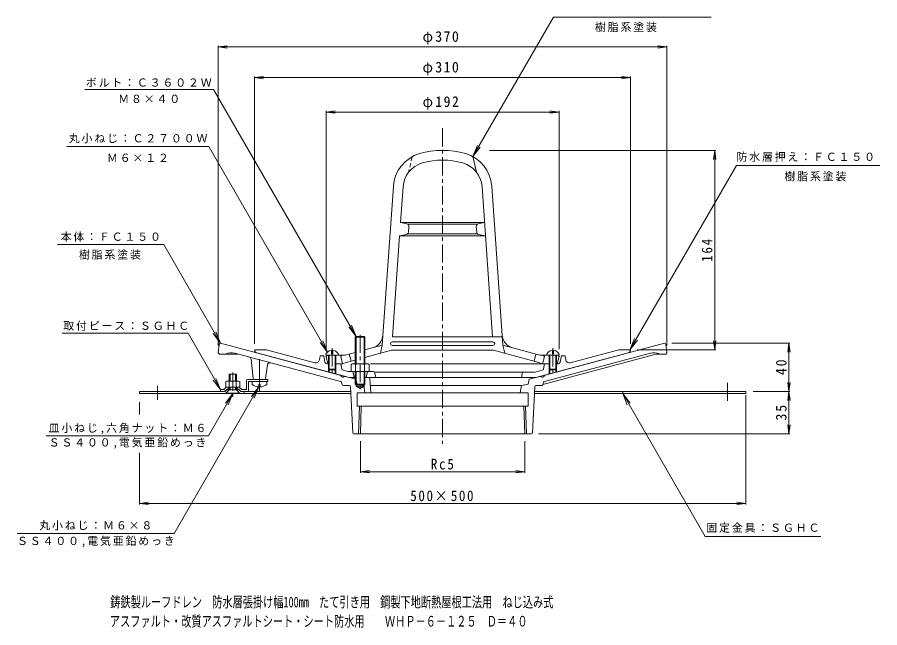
# Model space of a CAD drawing. Units: millimetres, scale not verified. Extents: x -328 to 383, y -412 to 405.
# Drawn here: x -328 to 383, y -412 to 92 of the extents above; entities that cross this region are included whole.
import ezdxf
from ezdxf.enums import TextEntityAlignment as Align

# ---------------------------------------------------------------- set-up
doc = ezdxf.new("R2010")
doc.units = ezdxf.units.MM
doc.header["$LTSCALE"] = 3
for name, pattern in [('CHAIN1', [8, 5, -1, 1, -1]), ('CHAIN2', [12, 9, -1, 1, -1]), ('DASHED1', [1.8, 1.2, -0.6]), ('DASHED2', [3, 2, -1])]:
    doc.linetypes.add(name, pattern=pattern)
for name, color, linetype, lineweight in [('0-0_通り芯', 4, 'Continuous', 9), ('0-1_躯体', 6, 'Continuous', 9), ('0-2_仕上', 3, 'Continuous', 9), ('0-4_その他', 7, 'Continuous', 9), ('0-5_寸法', 7, 'Continuous', 9), ('0-8', 2, 'Continuous', 9), ('0-9', 6, 'Continuous', 9), ('0-A', 2, 'Continuous', 9)]:
    doc.layers.add(name, color=color, linetype=linetype, lineweight=lineweight)
doc.layers.add('F-5_F-5ﾚｲﾔ', color=2, linetype='Continuous')
doc.styles.add('ＭＳ ゴシック', font='')
doc.styles.get('ＭＳ ゴシック').set_extended_font_data('MS Gothic')

msp = doc.modelspace()

# ---------------------------------------------------------------- linework, layer by layer
at = {"layer": '0-0_通り芯', "linetype": 'CHAIN1'}
msp.add_line((22.486, 0.743), (22.486, -259.673), dxfattribs=at)
at = {"layer": '0-0_通り芯'}
for p, q in [((-161.623, -177.528), (-162.514, -184.652)), ((-160.631, -176.652), (-160.514, -176.652)), ((-160.514, -176.652), (-62.098, -203.023)), ((205.486, -176.652), (107.077, -203.021)), ((205.604, -176.652), (205.486, -176.652)), ((206.596, -177.528), (207.486, -184.652)), ((207.486, -184.652), (206.486, -185.652)), ((-61.543, -208.348), (-148.9, -184.941)), ((-133.612, -205.762), (-135.364, -189.886)), ((200.499, -185.236), (105.271, -210.752)), ((106.516, -208.348), (193.873, -184.941)), ((206.486, -185.652), (198.944, -185.652)), ((-123.394, -205.79), (-121.826, -194.521)), ((-61.204, -203.994), (-61.497, -203.487)), ((-60.6, -204.459), (-59.941, -204.636)), ((-57.923, -204.141), (-54.15, -205.152)), ((-48.837, -205.152), (-54.15, -205.152)), ((-38.442, -205.152), (-42.19, -205.152)), ((-37.445, -206.078), (-36.588, -217.652)), ((102.896, -204.141), (93.986, -206.529)), ((104.162, -204.534), (103.655, -204.241)), ((105.569, -204.46), (104.913, -204.636)), ((106.177, -203.994), (106.47, -203.487)), ((-124.384, -206.652), (-132.618, -206.652)), ((-60.848, -209.012), (-60.235, -210.954)), ((-59.281, -211.652), (-54.465, -211.652)), ((-51.561, -250.702), (-53.466, -212.602)), ((-48.837, -212.152), (-48.837, -211.152)), ((-48.837, -212.152), (-42.19, -212.152)), ((-48.837, -212.152), (-45.514, -214.071)), ((-42.19, -212.152), (-45.514, -214.071)), ((-42.19, -212.152), (-42.19, -211.152)), ((86.486, -217.652), (87.486, -211.652)), ((93.986, -206.529), (92.986, -210.652)), ((96.534, -250.702), (98.439, -212.602)), ((104.254, -211.652), (99.438, -211.652)), ((105.821, -209.012), (105.207, -210.954)), ((-48.014, -217.652), (-48.014, -228.652)), ((-48.014, -217.652), (92.986, -217.652)), ((92.986, -217.652), (92.986, -228.652)), ((-48.014, -228.652), (92.986, -228.652)), ((-46.729, -251.652), (-46.01, -228.652)), ((-45.25, -251.652), (-44.531, -228.652)), ((90.222, -251.652), (89.504, -228.652)), ((91.701, -251.652), (90.983, -228.652)), ((-50.562, -251.652), (-45.25, -251.652)), ((-45.25, -251.652), (90.222, -251.652)), ((95.535, -251.652), (90.222, -251.652))]:
    msp.add_line(p, q, dxfattribs=at)
at = {"layer": '0-0_通り芯', "linetype": 'CHAIN2'}
msp.add_line((-128.514, -216.77), (-128.514, -188.29), dxfattribs=at)
at = {"layer": '0-0_通り芯', "linetype": 'DASHED2'}
for p, q in [((-42.514, -211.652), (-48.014, -210.652)), ((-41.514, -217.652), (-42.514, -211.652)), ((87.486, -211.652), (82.005, -211.652))]:
    msp.add_line(p, q, dxfattribs=at)
at = {"layer": '0-0_通り芯'}
for points in [[(-162.514, -184.652), (-161.514, -185.652), (-146.244, -185.652)], [(-59.189, -204.534), (-58.764, -204.289), (-58.682, -204.241)], [(-37.032, -211.652), (87.486, -211.652), (92.986, -210.652)]]:
    msp.add_lwpolyline(points, dxfattribs=at)
at = {"layer": '0-0_通り芯', "linetype": 'DASHED2'}
msp.add_lwpolyline([(-54.15, -205.152), (-49.014, -206.529), (-48.014, -210.652)], dxfattribs=at)
at = {"layer": '0-0_通り芯'}
for centre, radius, start, end in [((-160.631, -177.652), 1, 90, 172.87498), ((205.604, -177.652), 1, 7.12502, 90), ((-151.747, -195.566), 11, 75, 115.6803), ((196.72, -195.566), 11, 64.3197, 105), ((-137.352, -190.106), 2, 6.29668, 74.99971), ((-119.845, -194.797), 2, 74.99971, 172.07847), ((-132.618, -205.652), 1, 186.29668, 270), ((-124.384, -205.652), 1, 270, 352.07847), ((-62.363, -203.987), 1, 29.99998, 74.99947), ((-60.338, -203.494), 1, 209.99876, 255.00769), ((-59.689, -203.668), 1, 255.00769, 299.99805), ((-58.182, -205.107), 1, 74.99635, 119.99487), ((-38.442, -206.152), 1, 4.23788, 90), ((103.155, -205.107), 1, 60.00513, 105.00365), ((104.662, -203.668), 1, 240.00195, 284.99231), ((105.311, -203.494), 1, 284.99231, 330.00124), ((107.336, -203.987), 1, 105.00053, 150.00002), ((-61.802, -209.314), 1, 17.54621, 75), ((-59.281, -210.652), 1, 197.54621, 270), ((-54.465, -212.652), 1, 2.86241, 90), ((99.438, -212.652), 1, 90, 177.13759), ((104.254, -210.652), 1, 270, 342.45379), ((106.775, -209.314), 1, 105, 162.45379), ((-50.562, -250.652), 1, 182.86241, 270), ((95.535, -250.652), 1, 270, 357.13759)]:
    msp.add_arc(centre, radius, start, end, dxfattribs=at)
at = {"layer": '0-1_躯体', "linetype": 'CHAIN1'}
msp.add_line((-45.514, -169.763), (-45.514, -214.619), dxfattribs=at)
at = {"layer": '0-1_躯体'}
for p, q in [((-132.014, -182.12), (-132.514, -183.12)), ((-132.014, -182.12), (-122.723, -182.12)), ((-130.613, -184.664), (-54.272, -205.12)), ((-82.752, -192.83), (-122.723, -182.12)), ((175.585, -184.664), (99.245, -205.12)), ((127.725, -192.83), (167.696, -182.12)), ((176.986, -182.12), (167.696, -182.12)), ((176.986, -182.12), (177.486, -183.12)), ((-79.01, -190.383), (-78.514, -187.12)), ((-75.514, -187.12), (-78.514, -187.12)), ((-74.531, -192.394), (-75.514, -187.12)), ((119.504, -192.394), (120.486, -187.12)), ((120.486, -187.12), (123.486, -187.12)), ((123.983, -190.383), (123.486, -187.12)), ((-73.056, -193.62), (-71.014, -193.62)), ((-71.513, -197.503), (-71.513, -200.416)), ((-71.013, -198.003), (-71.013, -200.55)), ((-66.014, -193.62), (-61.513, -193.62)), ((-66.013, -198.003), (-66.013, -201.89)), ((-65.513, -197.503), (-65.513, -202.024)), ((-60.692, -197.867), (-61.513, -193.62)), ((-59.607, -199.031), (-55.546, -200.12)), ((105.665, -197.867), (106.486, -193.62)), ((110.986, -193.62), (106.486, -193.62)), ((110.486, -197.503), (110.486, -202.024)), ((110.986, -198.003), (110.986, -201.89)), ((118.029, -193.62), (115.986, -193.62)), ((115.986, -198.003), (115.986, -200.55)), ((116.486, -197.503), (116.486, -200.416)), ((-34.743, -200.12), (-55.546, -200.12)), ((-49.514, -205.12), (-54.272, -205.12)), ((-51.514, -200.12), (-50.514, -205.12)), ((-41.514, -205.12), (99.245, -205.12)), ((-39.514, -200.12), (-40.514, -205.12)), ((-33.272, -201.325), (-32.514, -205.12)), ((88.486, -200.62), (87.486, -205.12))]:
    msp.add_line(p, q, dxfattribs=at)
msp.add_lwpolyline([(104.58, -199.031), (98.653, -200.62), (-33.625, -200.62)], dxfattribs=at)
for centre, radius, start, end in [((-129.836, -181.766), 3, 206.81031, 255), ((174.809, -181.766), 3, 285, 333.18969), ((-81.976, -189.932), 3, 255, 351.35509), ((126.948, -189.932), 3, 188.64491, 285), ((-73.056, -192.12), 1.5, 190.55325, 270), ((-59.219, -197.582), 1.5, 190.9496, 255), ((104.192, -197.582), 1.5, 285, 349.0504), ((118.029, -192.12), 1.5, 270, 349.44675), ((-34.743, -201.62), 1.5, 11.31021, 90)]:
    msp.add_arc(centre, radius, start, end, dxfattribs=at)
at = {"layer": '0-2_仕上', "linetype": 'DASHED1'}
msp.add_line((-2.513, -22.765), (-5.514, -35.611), dxfattribs=at)
at = {"layer": '0-2_仕上'}
for p, q in [((47.486, -22.765), (50.486, -35.611)), ((-27.244, -178.437), (-18.052, -46.996)), ((-12.136, -77.077), (-10.072, -47.555)), ((63.717, -171.577), (55.045, -47.555)), ((72.216, -178.437), (63.025, -46.996)), ((-12.136, -77.077), (57.109, -77.077)), ((-6.916, -78.21), (-12.136, -77.077)), ((51.889, -78.21), (57.109, -77.077)), ((-6.123, -78.577), (51.096, -78.577)), ((-5.678, -85.071), (-5.345, -80.304)), ((50.651, -85.071), (50.318, -80.304)), ((-18.744, -171.577), (-12.905, -88.077)), ((-7.261, -86.889), (-12.905, -88.077)), ((57.878, -88.077), (-12.905, -88.077)), ((51.51, -86.577), (-6.537, -86.577)), ((52.234, -86.889), (57.878, -88.077)), ((-19.024, -175.577), (63.997, -175.577)), ((-18.744, -171.577), (71.857, -171.577)), ((-49.514, -184.404), (-57.781, -186.62)), ((-27.244, -178.437), (-41.514, -182.261)), ((-19.513, -182.577), (-41.514, -188.472)), ((-27.243, -178.437), (-28.743, -185.051)), ((-19.514, -182.577), (64.486, -182.577)), ((-19.024, -178.577), (63.997, -178.577)), ((64.486, -182.577), (101.987, -192.625)), ((72.216, -178.437), (102.755, -186.62)), ((72.217, -178.437), (73.716, -185.051)), ((-73.514, -187.62), (-72.513, -186.62)), ((-73.514, -187.62), (-72.013, -193.62)), ((-57.781, -186.62), (-72.513, -186.62)), ((-61.513, -187.62), (-60.513, -186.62)), ((-61.513, -187.62), (-60.014, -193.62)), ((-49.514, -190.616), (-57.013, -192.625)), ((-54.514, -185.744), (-53.014, -191.554)), ((99.486, -185.744), (97.986, -191.554)), ((102.755, -186.62), (117.486, -186.62)), ((106.486, -187.62), (104.986, -193.62)), ((106.486, -187.62), (105.486, -186.62)), ((118.486, -187.62), (116.986, -193.62)), ((118.486, -187.62), (117.486, -186.62)), ((-62.788, -193.62), (-60.014, -193.62)), ((-57.013, -192.625), (-60.014, -193.62)), ((-36.965, -193.62), (107.761, -193.62)), ((101.987, -192.625), (104.986, -193.62))]:
    msp.add_line(p, q, dxfattribs=at)
for centre, radius, start, end in [((11.875, -49.089), 30, 106.21596, 175.99994), ((22.486, -85.577), 68, 73.78406, 106.21594), ((33.098, -49.089), 30, 4.00006, 73.78404), ((11.875, -49.089), 22, 106.21596, 175.99994), ((22.486, -85.577), 60, 73.78406, 106.21594), ((33.098, -49.089), 22, 4.00006, 73.78404), ((-7.34, -80.165), 2, 355.99968, 77.75664), ((52.313, -80.165), 2, 102.24336, 184.00032), ((-7.673, -84.932), 2, 281.89342, 355.99968), ((52.646, -84.932), 2, 184.00032, 258.10658), ((-38.617, -169.061), 12, 285.00021, 355.99992), ((83.59, -169.061), 12, 183.99985, 254.99985), ((-19.024, -177.077), 1.5, 90, 270), ((63.997, -177.077), 1.5, 270, 90)]:
    msp.add_arc(centre, radius, start, end, dxfattribs=at)
at = {"layer": '0-4_その他'}
for p, q in [((-162.514, 67.814), (-155.078, 68.793)), ((-162.514, 68.714), (-162.514, -178.619)), ((-162.514, 67.814), (207.486, 67.814)), ((-162.514, 67.814), (-155.078, 66.835)), ((207.486, 67.814), (200.051, 68.793)), ((207.486, 67.814), (200.051, 66.835)), ((207.486, 68.714), (207.486, -178.619)), ((-132.514, 42.517), (-125.078, 43.496)), ((-132.514, 43.417), (-132.514, -177.12)), ((177.486, 42.517), (170.051, 43.496)), ((177.486, 43.417), (177.486, -177.12)), ((-132.514, 42.517), (177.486, 42.517)), ((-132.514, 42.517), (-125.078, 41.538)), ((177.486, 42.517), (170.051, 41.538)), ((-73.514, 14.071), (-66.078, 15.05)), ((-73.514, 14.971), (-73.514, -181.62)), ((118.486, 14.071), (111.051, 15.05)), ((118.486, 14.971), (118.486, -181.62)), ((-73.514, 14.071), (118.486, 14.071)), ((-73.514, 14.071), (-66.078, 13.092)), ((118.486, 14.071), (111.051, 13.092)), ((247.747, -17.577), (61.282, -17.577)), ((246.847, -17.577), (245.868, -25.013)), ((246.847, -182.12), (246.847, -17.577)), ((246.847, -17.577), (247.826, -25.013)), ((308.928, -176.652), (211.486, -176.652)), ((246.847, -182.12), (245.868, -174.684)), ((246.847, -182.12), (247.826, -174.684)), ((308.028, -176.652), (307.05, -184.088)), ((308.028, -216.652), (308.028, -176.652)), ((308.028, -176.652), (309.007, -184.088)), ((247.747, -182.12), (182.986, -182.12)), ((308.028, -216.652), (307.05, -209.217)), ((308.028, -216.652), (309.007, -209.217)), ((272.486, -309.853), (272.486, -219.693)), ((308.928, -216.652), (278.486, -216.652)), ((308.028, -216.652), (307.05, -224.088)), ((308.028, -251.652), (308.028, -216.652)), ((308.028, -216.652), (309.007, -224.088)), ((-227.514, -235.545), (-227.514, -225.425)), ((308.028, -251.652), (307.05, -244.216)), ((308.028, -251.652), (309.007, -244.216)), ((308.928, -251.652), (101.535, -251.652)), ((-45.25, -283.741), (-45.25, -257.619)), ((90.222, -283.741), (90.222, -257.619)), ((-227.514, -309.853), (-227.514, -267.29)), ((-45.25, -282.841), (-37.814, -281.862)), ((-45.25, -282.841), (90.222, -282.841)), ((-45.25, -282.841), (-37.814, -283.82)), ((90.222, -282.841), (82.787, -281.862)), ((90.222, -282.841), (82.787, -283.82)), ((-227.514, -308.953), (-220.078, -307.974)), ((-227.514, -308.953), (272.486, -308.953)), ((-227.514, -308.953), (-220.078, -309.932)), ((272.486, -308.953), (265.051, -307.974)), ((272.486, -308.953), (265.051, -309.932))]:
    msp.add_line(p, q, dxfattribs=at)
at = {"layer": '0-5_寸法'}
for p, q in [((-272.491, 32.559), (-166.431, 32.559)), ((-48.837, -171.119), (-166.431, 32.559)), ((47.486, -22.765), (51.313, -13.526)), ((-287.257, -14.516), (-170.275, -14.516)), ((-72.417, -184.012), (-170.275, -14.516)), ((47.486, -22.765), (53.574, -14.831)), ((176.986, -182.12), (264.744, -30.12)), ((264.744, -30.12), (382.948, -30.12)), ((-294.924, -95.394), (-207.428, -95.394)), ((-160.514, -176.652), (-207.428, -95.394)), ((-48.837, -171.119), (-54.925, -163.186)), ((-48.837, -171.119), (-52.664, -161.881)), ((-291.231, -168.546), (-187.364, -168.546)), ((-160.514, -215.052), (-187.364, -168.546)), ((-160.514, -176.652), (-166.601, -168.719)), ((-160.514, -176.652), (-164.34, -167.413)), ((-72.417, -184.012), (-78.504, -176.078)), ((-72.417, -184.012), (-76.244, -174.773)), ((176.986, -182.12), (180.813, -172.881)), ((176.986, -182.12), (183.074, -174.186)), ((-160.514, -215.052), (-164.341, -205.813)), ((-128.993, -212.808), (-198.857, -333.818)), ((-160.514, -215.052), (-166.602, -207.119)), ((-128.993, -212.808), (-135.08, -220.742)), ((-128.993, -212.808), (-132.819, -222.047)), ((-150.514, -218.252), (-170.609, -253.058)), ((-150.514, -218.252), (-156.602, -226.186)), ((-150.514, -218.252), (-154.341, -227.491)), ((170.986, -218.252), (174.813, -227.491)), ((170.986, -218.252), (177.074, -226.186)), ((170.986, -218.252), (239.053, -336.147)), ((-170.609, -253.058), (-304.277, -253.058)), ((-198.857, -333.818), (-328.205, -333.818)), ((239.053, -336.147), (334.37, -336.147))]:
    msp.add_line(p, q, dxfattribs=at)
msp.add_lwpolyline([(47.486, -22.765), (113.913, 92.289), (244.051, 92.289)], dxfattribs=at)
at = {"layer": '0-8', "linetype": 'CHAIN1'}
for p, q in [((-150.514, -200.924), (-150.514, -221.052)), ((-212.514, -223.591), (-212.514, -211.79)), ((257.486, -209.384), (257.486, -225.376))]:
    msp.add_line(p, q, dxfattribs=at)
at = {"layer": '0-8'}
for p, q in [((-227.514, -218.252), (-227.514, -216.652)), ((-157.126, -216.652), (-227.514, -216.652)), ((-156.464, -218.252), (-227.514, -218.252)), ((-155.145, -214.671), (-157.126, -216.652)), ((-154.014, -215.802), (-156.464, -218.252)), ((-154.014, -215.802), (-155.145, -214.671)), ((-155.145, -214.671), (-153.514, -214.671)), ((-147.514, -214.671), (-145.882, -214.671)), ((-147.014, -215.802), (-144.564, -218.252)), ((-144.564, -218.252), (-53.184, -218.252)), ((-53.264, -216.652), (-143.764, -216.652)), ((-141.014, -216.652), (-141.014, -218.252)), ((98.157, -218.252), (272.486, -218.252)), ((98.237, -216.652), (272.486, -216.652)), ((170.986, -216.652), (170.986, -218.252)), ((272.486, -218.252), (272.486, -216.652))]:
    msp.add_line(p, q, dxfattribs=at)
msp.add_lwpolyline([(-147.014, -215.802), (-145.882, -214.671), (-143.901, -216.652)], dxfattribs=at)
at = {"layer": '0-9'}
for p, q in [((-157.927, -215.052), (-155.826, -212.952)), ((-154.014, -212.952), (-154.014, -214.552)), ((-147.014, -212.952), (-147.014, -214.552)), ((-138.114, -206.652), (-121.514, -206.652)), ((-137.514, -208.252), (-121.514, -208.252)), ((-137.514, -215.652), (-137.514, -208.252)), ((-121.514, -208.252), (-121.514, -206.652)), ((-160.514, -215.052), (-160.514, -216.652)), ((-157.927, -215.052), (-160.514, -215.052)), ((-157.264, -216.652), (-155.163, -214.552)), ((-153.514, -214.552), (-155.163, -214.552)), ((-145.864, -214.552), (-147.514, -214.552)), ((-143.764, -216.652), (-145.864, -214.552))]:
    msp.add_line(p, q, dxfattribs=at)
for points in [[(-143.101, -215.052), (-145.201, -212.952), (-155.826, -212.952)], [(-139.114, -207.652), (-139.114, -215.052), (-143.101, -215.052)]]:
    msp.add_lwpolyline(points, dxfattribs=at)
for centre, start, end in [((-138.114, -207.652), 90, 180), ((-138.514, -215.652), 270, 0)]:
    msp.add_arc(centre, 1, start, end, dxfattribs=at)
at = {"layer": '0-A'}
for p, q in [((-49.514, -193.62), (-49.514, -171.796)), ((-48.837, -193.62), (-48.837, -171.119)), ((-42.19, -193.62), (-42.19, -171.119)), ((-41.514, -193.62), (-41.514, -171.796)), ((-69.014, -182.738), (-69.014, -185.62)), ((-68.013, -182.738), (-68.013, -185.62)), ((112.986, -182.738), (112.986, -185.62)), ((113.987, -182.738), (113.987, -185.62)), ((-72.513, -186.62), (-73.764, -186.62)), ((-71.514, -186.62), (-71.514, -198.12)), ((-71.014, -186.62), (-71.014, -198.62)), ((-68.013, -185.62), (-69.014, -185.62)), ((-66.014, -186.62), (-66.014, -198.62)), ((-65.514, -186.62), (-65.514, -198.12)), ((110.486, -186.62), (110.486, -198.12)), ((110.986, -186.62), (110.986, -198.62)), ((112.986, -185.62), (113.987, -185.62)), ((115.986, -186.62), (115.986, -198.62)), ((116.486, -186.62), (116.486, -198.12)), ((117.486, -186.62), (118.736, -186.62)), ((-65.514, -198.12), (-71.514, -198.12)), ((-71.514, -198.12), (-71.014, -198.62)), ((-66.014, -198.62), (-71.014, -198.62)), ((-65.514, -198.12), (-66.014, -198.62)), ((-53.014, -194.341), (-53.014, -200.12)), ((-51.137, -193.62), (-39.89, -193.62)), ((-49.261, -194.341), (-49.261, -200.12)), ((-41.766, -194.341), (-41.766, -200.12)), ((-38.014, -194.341), (-38.014, -200.12)), ((110.486, -198.12), (116.486, -198.12)), ((110.486, -198.12), (110.986, -198.62)), ((110.986, -198.62), (115.986, -198.62)), ((116.486, -198.12), (115.986, -198.62)), ((-153.514, -202.252), (-147.514, -202.252)), ((-153.514, -207.952), (-153.514, -202.252)), ((-152.644, -207.952), (-152.644, -202.252)), ((-148.384, -207.952), (-148.384, -202.252)), ((-147.514, -207.952), (-147.514, -202.252)), ((-49.514, -200.12), (-49.514, -210.443)), ((-48.837, -200.12), (-48.837, -211.119)), ((-42.19, -200.12), (-42.19, -211.119)), ((-41.514, -200.12), (-41.514, -210.443)), ((-156.264, -208.443), (-156.264, -212.952)), ((-146.207, -207.952), (-154.821, -207.952)), ((-153.377, -208.443), (-153.377, -212.952)), ((-152.644, -215.302), (-152.644, -212.952)), ((-148.384, -215.302), (-148.384, -212.952)), ((-147.65, -208.443), (-147.65, -212.952)), ((-144.764, -208.443), (-144.764, -212.952)), ((-134.513, -210.82), (-134.513, -208.22)), ((-128.993, -210.82), (-128.034, -210.82)), ((-128.993, -212.808), (-128.993, -210.82)), ((-128.034, -212.808), (-128.034, -210.82)), ((-122.513, -210.82), (-122.513, -208.22)), ((-156.164, -218.252), (-144.864, -218.252)), ((-147.514, -215.302), (-153.514, -215.302)), ((-144.864, -218.252), (-144.864, -217.952))]:
    msp.add_line(p, q, dxfattribs=at)
at = {"layer": '0-A', "linetype": 'CHAIN1'}
for p, q in [((-68.513, -180.938), (-68.513, -201.22)), ((113.486, -180.938), (113.486, -201.22))]:
    msp.add_line(p, q, dxfattribs=at)
at = {"layer": '0-A'}
for points in [[(-41.514, -171.796), (-49.514, -171.796), (-48.837, -171.119), (-42.19, -171.119)], [(-41.514, -210.443), (-49.514, -210.443), (-48.837, -211.119), (-42.19, -211.119)]]:
    msp.add_lwpolyline(points, close=True, dxfattribs=at)
for points in [[(-153.514, -212.952), (-153.514, -215.302), (-156.164, -217.952)], [(-147.514, -212.952), (-147.514, -215.302), (-144.864, -217.952)], [(-156.164, -218.252), (-156.164, -217.952), (-144.864, -217.952)]]:
    msp.add_lwpolyline(points, dxfattribs=at)
for centre, radius, start, end in [((-51.137, -196.42), 2.8, 47.92557, 132.07463), ((-45.514, -203.709), 10.089, 68.19786, 111.80214), ((-39.89, -196.42), 2.8, 47.92572, 132.07428), ((-154.821, -210.32), 2.368, 52.44278, 127.55722), ((-150.514, -216.55), 8.598, 70.548, 109.452), ((-146.207, -210.32), 2.368, 52.44278, 127.55722), ((-128.514, -202.82), 10, 233.13013, 267.25438), ((-128.514, -202.82), 10, 272.74562, 306.86987)]:
    msp.add_arc(centre, radius, start, end, dxfattribs=at)
for centre, major_axis, start_param, end_param in [((-68.514, -186.62), (-5.25, 0), 4.807777, 6.2831853), ((-68.514, -186.62), (-5.25, 0), 3.1415927, 4.6170009), ((113.486, -186.62), (5.25, 0), 1.6661844, 3.1415927), ((113.486, -186.62), (5.25, 0), 6.2831853, 7.7585936)]:
    msp.add_ellipse(centre, major_axis=major_axis, ratio=0.7428, start_param=start_param, end_param=end_param, dxfattribs=at)

# ---------------------------------------------------------------- texts
at = {"layer": '0-4_その他', "color": 2, "char_height": 8.798, "attachment_point": 7, "style": 'ＭＳ ゴシック'}
for s, insert in [('\\T1.21;\\W0.95;φ370', (5.986, 69.614)), ('\\T1.21;\\W0.95;φ310', (5.986, 44.317)), ('\\T1.21;\\W0.95;φ192', (5.986, 15.871)), ('\\T1.27;\\W0.9;Rc5', (12.736, -281.041)), ('\\T1.24;\\W0.9;500×500', (-4.139, -307.153))]:
    msp.add_mtext(s, dxfattribs=dict(at, insert=insert))
at = {"layer": '0-4_その他', "color": 2, "char_height": 8.798, "attachment_point": 7, "rotation": 90, "style": 'ＭＳ ゴシック'}
for s, insert in [('\\T1.27;\\W0.9;164', (245.047, -109.598)), ('\\T1.27;\\W0.95;40', (306.228, -203.027)), ('\\T1.27;\\W0.95;35', (306.228, -240.527))]:
    msp.add_mtext(s, dxfattribs=dict(at, insert=insert))
at = {"layer": '0-5_寸法', "char_height": 6.598, "attachment_point": 7, "style": 'ＭＳ ゴシック'}
for s, insert in [('\\T1.17;樹脂系塗装', (148.095, 80.037)), ('\\T1.17;ボルト：Ｃ３６０２Ｗ', (-271.659, 34.603)), ('\\T1.17;Ｍ８×４０', (-244.961, 21.452)), ('\\T1.17;丸小ねじ：Ｃ２７００Ｗ', (-285.715, -11.754)), ('\\T1.17;Ｍ６×１２', (-254.266, -27.206)), ('\\T1.17;防水層押え：ＦＣ１５０', (264.78, -27.005)), ('\\T1.17;樹脂系塗装', (304.312, -43.126)), ('\\T1.17;本体：ＦＣ１５０', (-292.447, -92.933)), ('\\T1.17;樹脂系塗装', (-277.355, -107.728)), ('\\T1.17;取付ピース：ＳＧＨＣ', (-290.23, -166.448)), ('\\T1.17;皿小ねじ,六角ナット：Ｍ６', (-302.318, -251.747)), ('\\T1.17;ＳＳ４００,電気亜鉛めっき', (-302.318, -263.68)), ('\\T1.17;丸小ねじ：Ｍ６×８', (-310.031, -331.162)), ('\\T1.17;固定金具：ＳＧＨＣ', (239.929, -333.151)), ('\\T1.17;ＳＳ４００,電気亜鉛めっき', (-328.406, -344.961))]:
    msp.add_mtext(s, dxfattribs=dict(at, insert=insert))
at = {"layer": 'F-5_F-5ﾚｲﾔ', "style": 'ＭＳ ゴシック', "width": 0.7}
for s, p in [('鋳鉄製ルーフドレン\u3000防水層張掛け幅100mm\u3000たて引き用\u3000鋼製下地断熱屋根工法用\u3000ねじ込み式', (-251.504, -397.364)), ('アスファルト・改質アスファルトシート・シート防水用\u3000\u3000ＷＨＰ－６－１２５\u3000Ｄ＝４０', (-251.824, -413.184))]:
    msp.add_text(s, height=8.798, dxfattribs=at).set_placement(p, align=Align.BOTTOM_LEFT)

doc.saveas('drawing.dxf')
